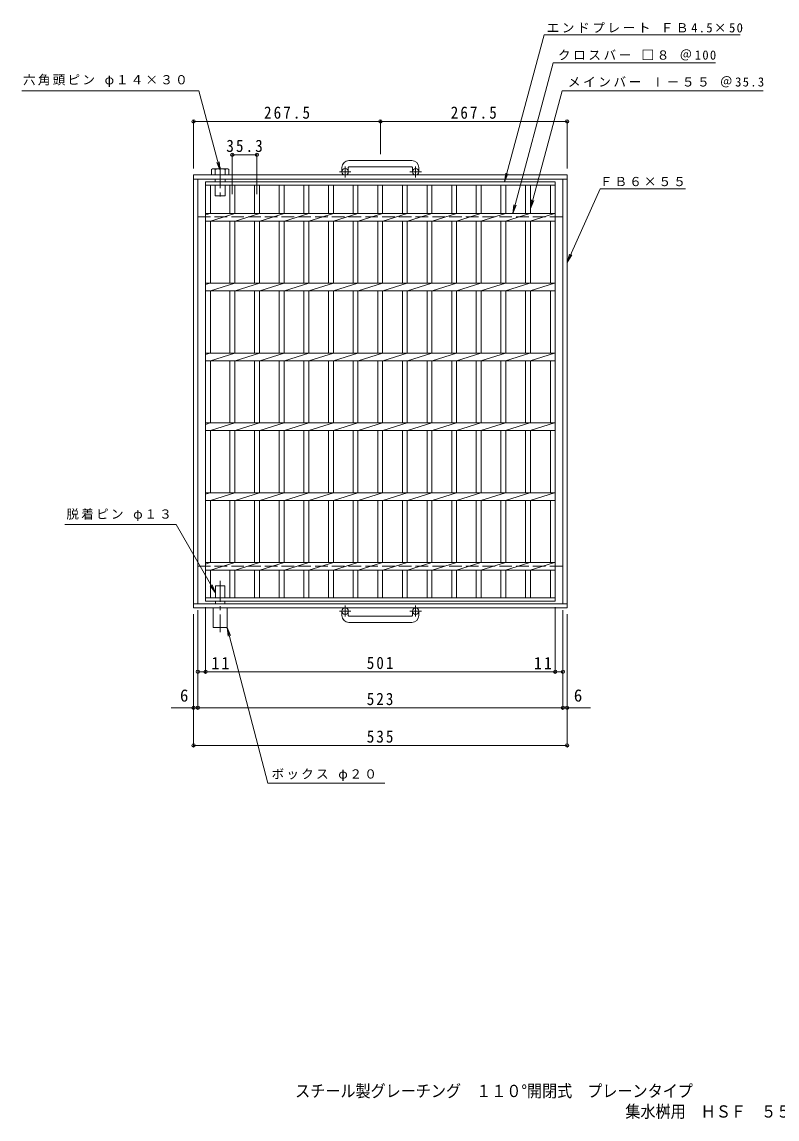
# Model space of a CAD drawing. Units: millimetres, scale not verified. Extents: x -903 to 1060, y -823 to 748.
# Drawn here: x -903 to 178, y -823 to 748 of the extents above; entities that cross this region are included whole.
import ezdxf
from ezdxf.enums import TextEntityAlignment as Align

# ---------------------------------------------------------------- set-up
doc = ezdxf.new("R2010")
doc.units = ezdxf.units.MM
doc.header["$LTSCALE"] = 6
doc.header["$PDMODE"] = 32
doc.header["$PDSIZE"] = 4.8
doc.linetypes.add('CHAIN1', pattern=[8, 5, -1, 1, -1])
doc.linetypes.add('DASHED3', pattern=[4, 3, -1])
for name, color, linetype, lineweight in [('A-1', 2, 'Continuous', 9), ('A-2', 3, 'Continuous', 9), ('A-4', 7, 'Continuous', 9), ('A-5', 7, 'Continuous', 9), ('A-9', 4, 'Continuous', 9)]:
    doc.layers.add(name, color=color, linetype=linetype, lineweight=lineweight)
doc.layers.add('F-5_F-5ﾚｲﾔ', color=2, linetype='Continuous')
doc.styles.add('ＭＳ ゴシック', font='')
doc.styles.get('ＭＳ ゴシック').set_extended_font_data('MS Gothic')

msp = doc.modelspace()

# ---------------------------------------------------------------- linework, layer by layer
at = {"layer": 'A-1'}
for p, q in [((-444.975, 539.596), (-444.975, 533.496)), ((-435.975, 539.596), (-435.975, 533.496)), ((-344.975, 549.596), (-434.975, 549.596)), ((-434.975, 540.596), (-344.975, 540.596)), ((-343.975, 539.596), (-343.975, 533.496)), ((-334.975, 539.596), (-334.975, 533.496)), ((-657.475, 528.996), (-122.475, 528.996)), ((-657.475, 528.996), (-657.475, -91.004)), ((-657.475, 522.996), (-122.475, 522.996)), ((-651.475, 522.996), (-651.475, -85.004)), ((-128.475, 522.996), (-128.475, -85.004)), ((-122.475, 528.996), (-122.475, -91.004)), ((-657.475, -85.004), (-122.475, -85.004)), ((-657.475, -91.004), (-122.475, -91.004)), ((-444.975, -101.605), (-444.975, -95.505)), ((-435.975, -101.605), (-435.975, -95.505)), ((-434.975, -102.605), (-344.975, -102.605)), ((-343.975, -101.605), (-343.975, -95.505)), ((-334.975, -101.605), (-334.975, -95.505)), ((-344.975, -111.605), (-434.975, -111.605))]:
    msp.add_line(p, q, dxfattribs=at)
at = {"layer": 'A-1', "linetype": 'CHAIN1'}
for p, q in [((-440.475, 525.388), (-440.475, 540.986)), ((-339.474, 525.388), (-339.474, 540.986)), ((-432.312, 533.496), (-448.719, 533.496)), ((-331.312, 533.496), (-347.719, 533.496)), ((-440.475, -87.397), (-440.475, -102.995)), ((-339.474, -87.397), (-339.474, -102.995)), ((-432.312, -95.505), (-448.719, -95.505)), ((-331.312, -95.505), (-347.719, -95.505))]:
    msp.add_line(p, q, dxfattribs=at)
at = {"layer": 'A-1', "linetype": 'DASHED3'}
for p, q in [((-651.475, 468.996), (-128.475, 468.996)), ((-651.475, -31.004), (-128.475, -31.004))]:
    msp.add_line(p, q, dxfattribs=at)
at = {"layer": 'A-1'}
for centre in [(-440.475, 533.496), (-339.475, 533.496), (-440.475, -95.505), (-339.475, -95.505)]:
    msp.add_circle(centre, 4.5, dxfattribs=at)
for centre, radius, start, end in [((-434.975, 539.596), 10, 90, 180), ((-434.975, 539.596), 1, 90, 180), ((-344.975, 539.596), 10, 0, 90), ((-344.975, 539.596), 1, 0, 90), ((-434.975, -101.605), 10, 180, 270), ((-434.975, -101.605), 1, 180, 270), ((-344.975, -101.605), 10, 270, 0), ((-344.975, -101.605), 1, 270, 0)]:
    msp.add_arc(centre, radius, start, end, dxfattribs=at)
at = {"layer": 'A-2'}
for p, q in [((-640.474, 518.996), (-139.474, 518.996)), ((-640.474, -81.004), (-640.474, 518.996)), ((-640.474, 514.496), (-139.474, 514.496)), ((-633.474, 473.996), (-633.474, 514.496)), ((-605.574, 514.496), (-605.574, 473.996)), ((-598.574, 514.496), (-598.574, 473.996)), ((-570.274, 514.496), (-570.274, 473.996)), ((-563.274, 514.496), (-563.274, 473.996)), ((-534.974, 514.496), (-534.974, 473.996)), ((-527.974, 514.496), (-527.974, 473.996)), ((-499.674, 514.496), (-499.674, 473.996)), ((-492.674, 514.496), (-492.674, 473.996)), ((-464.374, 514.496), (-464.374, 473.996)), ((-457.374, 514.496), (-457.374, 473.996)), ((-429.074, 514.496), (-429.074, 473.996)), ((-422.074, 514.496), (-422.074, 473.996)), ((-393.774, 514.496), (-393.774, 473.996)), ((-386.774, 514.496), (-386.774, 473.996)), ((-358.474, 514.496), (-358.474, 473.996)), ((-351.475, 514.496), (-351.475, 473.996)), ((-323.175, 514.496), (-323.175, 473.996)), ((-316.175, 514.496), (-316.175, 473.996)), ((-287.875, 514.496), (-287.875, 473.996)), ((-280.875, 514.496), (-280.875, 473.996)), ((-252.575, 514.496), (-252.575, 473.996)), ((-245.576, 514.496), (-245.576, 473.996)), ((-217.276, 514.496), (-217.276, 473.996)), ((-210.276, 514.496), (-210.276, 473.996)), ((-181.976, 514.496), (-181.976, 473.996)), ((-174.976, 514.496), (-174.976, 473.996)), ((-146.475, 514.496), (-146.475, 473.996)), ((-640.474, 471.916), (-633.874, 473.996)), ((-640.474, 473.996), (-139.474, 473.996)), ((-633.474, 462.996), (-598.574, 473.996)), ((-598.174, 462.996), (-563.274, 473.996)), ((-562.874, 462.996), (-527.974, 473.996)), ((-527.574, 462.996), (-492.674, 473.996)), ((-492.274, 462.996), (-457.374, 473.996)), ((-456.974, 462.996), (-422.074, 473.996)), ((-421.674, 462.996), (-386.774, 473.996)), ((-386.374, 462.996), (-351.474, 473.996)), ((-351.075, 462.996), (-316.175, 473.996)), ((-315.775, 462.996), (-280.875, 473.996)), ((-281.173, 462.996), (-246.274, 473.996)), ((-245.874, 462.996), (-210.974, 473.996)), ((-210.574, 462.996), (-175.674, 473.996)), ((-175.575, 462.996), (-140.676, 473.996)), ((-640.474, 462.996), (-139.474, 462.996)), ((-633.474, 373.995), (-633.474, 462.996)), ((-605.574, 462.996), (-605.574, 373.995)), ((-598.574, 462.996), (-598.574, 373.995)), ((-570.274, 462.996), (-570.274, 373.995)), ((-563.274, 462.996), (-563.274, 373.995)), ((-534.974, 462.996), (-534.974, 373.995)), ((-527.974, 462.996), (-527.974, 373.995)), ((-499.674, 462.996), (-499.674, 373.995)), ((-492.674, 462.996), (-492.674, 373.995)), ((-464.374, 462.996), (-464.374, 373.995)), ((-457.374, 462.996), (-457.374, 373.995)), ((-429.074, 462.996), (-429.074, 373.995)), ((-422.074, 462.996), (-422.074, 373.995)), ((-393.774, 462.996), (-393.774, 373.995)), ((-386.774, 462.996), (-386.774, 373.995)), ((-358.474, 462.996), (-358.474, 373.995)), ((-351.475, 462.996), (-351.475, 373.995)), ((-323.175, 462.996), (-323.175, 373.995)), ((-316.175, 462.996), (-316.175, 373.995)), ((-287.875, 462.996), (-287.875, 373.995)), ((-280.875, 462.996), (-280.875, 373.995)), ((-252.575, 462.996), (-252.575, 373.995)), ((-245.576, 462.996), (-245.576, 373.995)), ((-217.276, 462.996), (-217.276, 373.995)), ((-210.276, 462.996), (-210.276, 373.995)), ((-181.976, 462.996), (-181.976, 373.995)), ((-174.976, 462.996), (-174.976, 373.995)), ((-146.475, 462.996), (-146.475, 373.995)), ((-640.474, 371.916), (-633.874, 373.996)), ((-640.474, 373.996), (-139.474, 373.996)), ((-640.474, 362.996), (-139.474, 362.996)), ((-633.474, 362.996), (-598.574, 373.996)), ((-633.474, 273.995), (-633.474, 362.996)), ((-605.574, 362.996), (-605.574, 273.995)), ((-598.574, 362.996), (-598.574, 273.995)), ((-598.174, 362.996), (-563.274, 373.996)), ((-570.274, 362.996), (-570.274, 273.995)), ((-563.274, 362.996), (-563.274, 273.995)), ((-562.874, 362.996), (-527.974, 373.996)), ((-534.974, 362.996), (-534.974, 273.995)), ((-527.974, 362.996), (-527.974, 273.995)), ((-527.574, 362.996), (-492.674, 373.996)), ((-499.674, 362.996), (-499.674, 273.995)), ((-492.674, 362.996), (-492.674, 273.995)), ((-492.274, 362.996), (-457.374, 373.996)), ((-464.374, 362.996), (-464.374, 273.995)), ((-457.374, 362.996), (-457.374, 273.995)), ((-456.974, 362.996), (-422.074, 373.996)), ((-429.074, 362.996), (-429.074, 273.995)), ((-422.074, 362.996), (-422.074, 273.995)), ((-421.674, 362.996), (-386.774, 373.996)), ((-393.774, 362.996), (-393.774, 273.995)), ((-386.774, 362.996), (-386.774, 273.995)), ((-386.374, 362.996), (-351.474, 373.996)), ((-358.474, 362.996), (-358.474, 273.995)), ((-351.475, 362.996), (-351.475, 273.995)), ((-351.075, 362.996), (-316.175, 373.996)), ((-323.175, 362.996), (-323.175, 273.995)), ((-316.175, 362.996), (-316.175, 273.995)), ((-315.775, 362.996), (-280.875, 373.996)), ((-287.875, 362.996), (-287.875, 273.995)), ((-281.173, 362.996), (-246.274, 373.996)), ((-280.875, 362.996), (-280.875, 273.995)), ((-252.575, 362.996), (-252.575, 273.995)), ((-245.874, 362.996), (-210.974, 373.996)), ((-245.576, 362.996), (-245.576, 273.995)), ((-217.276, 362.996), (-217.276, 273.995)), ((-210.574, 362.996), (-175.674, 373.996)), ((-210.276, 362.996), (-210.276, 273.995)), ((-181.976, 362.996), (-181.976, 273.995)), ((-175.575, 362.996), (-140.676, 373.996)), ((-174.976, 362.996), (-174.976, 273.995)), ((-146.475, 362.996), (-146.475, 273.995)), ((-640.474, 271.916), (-633.874, 273.996)), ((-640.474, 273.996), (-139.474, 273.996)), ((-633.474, 262.996), (-598.574, 273.996)), ((-598.174, 262.996), (-563.274, 273.996)), ((-562.874, 262.996), (-527.974, 273.996)), ((-527.574, 262.996), (-492.674, 273.996)), ((-492.274, 262.996), (-457.374, 273.996)), ((-456.974, 262.996), (-422.074, 273.996)), ((-421.674, 262.996), (-386.774, 273.996)), ((-386.374, 262.996), (-351.474, 273.996)), ((-351.075, 262.996), (-316.175, 273.996)), ((-315.775, 262.996), (-280.875, 273.996)), ((-281.173, 262.996), (-246.274, 273.996)), ((-245.874, 262.996), (-210.974, 273.996)), ((-210.574, 262.996), (-175.674, 273.996)), ((-175.575, 262.996), (-140.676, 273.996)), ((-640.474, 262.996), (-139.474, 262.996)), ((-633.474, 173.995), (-633.474, 262.996)), ((-605.574, 262.996), (-605.574, 173.995)), ((-598.574, 262.996), (-598.574, 173.995)), ((-570.274, 262.996), (-570.274, 173.995)), ((-563.274, 262.996), (-563.274, 173.995)), ((-534.974, 262.996), (-534.974, 173.995)), ((-527.974, 262.996), (-527.974, 173.995)), ((-499.674, 262.996), (-499.674, 173.995)), ((-492.674, 262.996), (-492.674, 173.995)), ((-464.374, 262.996), (-464.374, 173.995)), ((-457.374, 262.996), (-457.374, 173.995)), ((-429.074, 262.996), (-429.074, 173.995)), ((-422.074, 262.996), (-422.074, 173.995)), ((-393.774, 262.996), (-393.774, 173.995)), ((-386.774, 262.996), (-386.774, 173.995)), ((-358.474, 262.996), (-358.474, 173.995)), ((-351.475, 262.996), (-351.475, 173.995)), ((-323.175, 262.996), (-323.175, 173.995)), ((-316.175, 262.996), (-316.175, 173.995)), ((-287.875, 262.996), (-287.875, 173.995)), ((-280.875, 262.996), (-280.875, 173.995)), ((-252.575, 262.996), (-252.575, 173.995)), ((-245.576, 262.996), (-245.576, 173.995)), ((-217.276, 262.996), (-217.276, 173.995)), ((-210.276, 262.996), (-210.276, 173.995)), ((-181.976, 262.996), (-181.976, 173.995)), ((-174.976, 262.996), (-174.976, 173.995)), ((-146.475, 262.996), (-146.475, 173.995)), ((-640.474, 171.916), (-633.874, 173.996)), ((-640.474, 173.996), (-139.474, 173.996)), ((-633.474, 162.996), (-598.574, 173.996)), ((-598.174, 162.996), (-563.274, 173.996)), ((-562.874, 162.996), (-527.974, 173.996)), ((-527.574, 162.996), (-492.674, 173.996)), ((-492.274, 162.996), (-457.374, 173.996)), ((-456.974, 162.996), (-422.074, 173.996)), ((-421.674, 162.996), (-386.774, 173.996)), ((-386.374, 162.996), (-351.474, 173.996)), ((-351.075, 162.996), (-316.175, 173.996)), ((-315.775, 162.996), (-280.875, 173.996)), ((-281.173, 162.996), (-246.274, 173.996)), ((-245.874, 162.996), (-210.974, 173.996)), ((-210.574, 162.996), (-175.674, 173.996)), ((-175.575, 162.996), (-140.676, 173.996)), ((-640.474, 162.996), (-139.474, 162.996)), ((-633.474, 73.995), (-633.474, 162.996)), ((-605.574, 162.996), (-605.574, 73.995)), ((-598.574, 162.996), (-598.574, 73.995)), ((-570.274, 162.996), (-570.274, 73.995)), ((-563.274, 162.996), (-563.274, 73.995)), ((-534.974, 162.996), (-534.974, 73.995)), ((-527.974, 162.996), (-527.974, 73.995)), ((-499.674, 162.996), (-499.674, 73.995)), ((-492.674, 162.996), (-492.674, 73.995)), ((-464.374, 162.996), (-464.374, 73.995)), ((-457.374, 162.996), (-457.374, 73.995)), ((-429.074, 162.996), (-429.074, 73.995)), ((-422.074, 162.996), (-422.074, 73.995)), ((-393.774, 162.996), (-393.774, 73.995)), ((-386.774, 162.996), (-386.774, 73.995)), ((-358.474, 162.996), (-358.474, 73.995)), ((-351.475, 162.996), (-351.475, 73.995)), ((-323.175, 162.996), (-323.175, 73.995)), ((-316.175, 162.996), (-316.175, 73.995)), ((-287.875, 162.996), (-287.875, 73.995)), ((-280.875, 162.996), (-280.875, 73.995)), ((-252.575, 162.996), (-252.575, 73.995)), ((-245.576, 162.996), (-245.576, 73.995)), ((-217.276, 162.996), (-217.276, 73.995)), ((-210.276, 162.996), (-210.276, 73.995)), ((-181.976, 162.996), (-181.976, 73.995)), ((-174.976, 162.996), (-174.976, 73.995)), ((-146.475, 162.996), (-146.475, 73.995)), ((-640.474, 71.916), (-633.874, 73.996)), ((-640.474, 73.996), (-139.474, 73.996)), ((-640.474, 62.996), (-139.474, 62.996)), ((-633.474, 62.996), (-598.574, 73.996)), ((-633.474, -26.005), (-633.474, 62.996)), ((-605.574, 62.996), (-605.574, -26.005)), ((-598.574, 62.996), (-598.574, -26.005)), ((-598.174, 62.996), (-563.274, 73.996)), ((-570.274, 62.996), (-570.274, -26.005)), ((-563.274, 62.996), (-563.274, -26.005)), ((-562.874, 62.996), (-527.974, 73.996)), ((-534.974, 62.996), (-534.974, -26.005)), ((-527.974, 62.996), (-527.974, -26.005)), ((-527.574, 62.996), (-492.674, 73.996)), ((-499.674, 62.996), (-499.674, -26.005)), ((-492.674, 62.996), (-492.674, -26.005)), ((-492.274, 62.996), (-457.374, 73.996)), ((-464.374, 62.996), (-464.374, -26.005)), ((-457.374, 62.996), (-457.374, -26.005)), ((-456.974, 62.996), (-422.074, 73.996)), ((-429.074, 62.996), (-429.074, -26.005)), ((-422.074, 62.996), (-422.074, -26.005)), ((-421.674, 62.996), (-386.774, 73.996)), ((-393.774, 62.996), (-393.774, -26.005)), ((-386.774, 62.996), (-386.774, -26.005)), ((-386.374, 62.996), (-351.474, 73.996)), ((-358.474, 62.996), (-358.474, -26.005)), ((-351.475, 62.996), (-351.475, -26.005)), ((-351.075, 62.996), (-316.175, 73.996)), ((-323.175, 62.996), (-323.175, -26.005)), ((-316.175, 62.996), (-316.175, -26.005)), ((-315.775, 62.996), (-280.875, 73.996)), ((-287.875, 62.996), (-287.875, -26.005)), ((-281.173, 62.996), (-246.274, 73.996)), ((-280.875, 62.996), (-280.875, -26.005)), ((-252.575, 62.996), (-252.575, -26.005)), ((-245.874, 62.996), (-210.974, 73.996)), ((-245.576, 62.996), (-245.576, -26.005)), ((-217.276, 62.996), (-217.276, -26.005)), ((-210.574, 62.996), (-175.674, 73.996)), ((-210.276, 62.996), (-210.276, -26.005)), ((-181.976, 62.996), (-181.976, -26.005)), ((-175.575, 62.996), (-140.676, 73.996)), ((-174.976, 62.996), (-174.976, -26.005)), ((-146.475, 62.996), (-146.475, -26.005)), ((-640.474, -28.084), (-633.874, -26.004)), ((-640.474, -26.005), (-139.474, -26.005)), ((-633.474, -37.004), (-598.574, -26.004)), ((-598.174, -37.004), (-563.274, -26.004)), ((-562.874, -37.004), (-527.974, -26.004)), ((-527.574, -37.004), (-492.674, -26.004)), ((-492.274, -37.004), (-457.374, -26.004)), ((-456.974, -37.004), (-422.074, -26.004)), ((-421.674, -37.004), (-386.774, -26.004)), ((-386.374, -37.004), (-351.474, -26.004)), ((-351.075, -37.004), (-316.175, -26.004)), ((-315.775, -37.004), (-280.875, -26.004)), ((-281.173, -37.004), (-246.274, -26.004)), ((-245.874, -37.004), (-210.974, -26.004)), ((-210.574, -37.004), (-175.674, -26.004)), ((-175.575, -37.004), (-140.676, -26.004)), ((-640.474, -37.004), (-139.474, -37.004)), ((-633.474, -76.504), (-633.474, -37.004)), ((-605.574, -37.004), (-605.574, -76.504)), ((-598.574, -37.004), (-598.574, -76.504)), ((-570.274, -37.004), (-570.274, -76.504)), ((-563.274, -37.004), (-563.274, -76.504)), ((-534.974, -37.004), (-534.974, -76.504)), ((-527.974, -37.004), (-527.974, -76.504)), ((-499.674, -37.004), (-499.674, -76.504)), ((-492.674, -37.004), (-492.674, -76.504)), ((-464.374, -37.004), (-464.374, -76.504)), ((-457.374, -37.004), (-457.374, -76.504)), ((-429.074, -37.004), (-429.074, -76.504)), ((-422.074, -37.004), (-422.074, -76.504)), ((-393.774, -37.004), (-393.774, -76.504)), ((-386.774, -37.004), (-386.774, -76.504)), ((-358.474, -37.004), (-358.474, -76.504)), ((-351.475, -37.004), (-351.475, -76.504)), ((-323.175, -37.004), (-323.175, -76.504)), ((-316.175, -37.004), (-316.175, -76.504)), ((-287.875, -37.004), (-287.875, -76.504)), ((-280.875, -37.004), (-280.875, -76.504)), ((-252.575, -37.004), (-252.575, -76.504)), ((-245.576, -37.004), (-245.576, -76.504)), ((-217.276, -37.004), (-217.276, -76.504)), ((-210.276, -37.004), (-210.276, -76.504)), ((-181.976, -37.004), (-181.976, -76.504)), ((-174.976, -37.004), (-174.976, -76.504)), ((-146.475, -37.004), (-146.475, -76.504)), ((-139.474, -76.504), (-640.474, -76.504))]:
    msp.add_line(p, q, dxfattribs=at)
msp.add_lwpolyline([(-139.474, 518.996), (-139.474, -81.004), (-640.474, -81.004)], dxfattribs=at)
at = {"layer": 'A-4'}
for p, q in [((-657.475, 537.996), (-657.475, 607.44)), ((-657.475, 605.64), (-495.975, 605.64)), ((-495.975, 605.64), (-122.475, 605.64)), ((-389.975, 558.596), (-389.975, 607.44)), ((-122.475, 537.996), (-122.475, 607.44)), ((-602.074, 501.573), (-602.074, 559.785)), ((-602.074, 557.985), (-566.774, 557.985)), ((-566.774, 501.573), (-566.774, 559.785)), ((-619.475, 535.396), (-624.258, 546.944)), ((-619.475, 535.396), (-621.106, 547.789)), ((-651.475, -94.004), (-651.475, -235.685)), ((-640.474, -90.004), (-640.474, -184.041)), ((-139.474, -90.004), (-139.474, -184.041)), ((-128.475, -94.004), (-128.475, -235.685)), ((-657.475, -100.004), (-657.475, -289.452)), ((-122.475, -100.004), (-122.475, -289.452)), ((-651.474, -182.241), (-640.474, -182.241)), ((-651.474, -191.241), (-651.474, -184.041)), ((-640.474, -182.241), (-139.474, -182.241)), ((-139.474, -182.241), (-128.475, -182.241)), ((-689.815, -233.885), (-89.237, -233.885)), ((-657.475, -287.652), (-122.475, -287.652))]:
    msp.add_line(p, q, dxfattribs=at)
for p in [(-657.475, 605.64), (-389.975, 605.64), (-122.475, 605.64), (-602.074, 557.985), (-566.774, 557.985), (-651.474, -182.241), (-640.474, -182.241), (-139.474, -182.241), (-128.475, -182.241), (-657.475, -233.885), (-651.475, -233.885), (-128.475, -233.885), (-122.475, -233.885), (-657.475, -287.652), (-122.475, -287.652)]:
    msp.add_point(p, dxfattribs=at)
at = {"layer": 'A-5'}
for p, q in [((-211.985, 518.996), (-155.555, 729.596)), ((-155.555, 729.596), (125.488, 729.596)), ((-200.25, 473.996), (-142.48, 689.596)), ((-142.48, 689.596), (89.847, 689.596)), ((-650.074, 649.596), (-903.463, 649.596)), ((-619.475, 535.396), (-650.074, 649.596)), ((-174.976, 480.844), (-129.759, 649.596)), ((-129.759, 649.596), (158.481, 649.596)), ((-211.985, 518.996), (-210.354, 531.389)), ((-211.985, 518.996), (-207.202, 530.544)), ((-122.475, 403.819), (-75.395, 509.095)), ((-75.395, 509.095), (47.234, 509.095)), ((-174.976, 480.844), (-173.345, 493.237)), ((-174.976, 480.844), (-170.193, 492.393)), ((-200.25, 473.996), (-198.618, 486.389)), ((-200.25, 473.996), (-195.466, 485.544)), ((-122.475, 403.819), (-118.905, 415.798)), ((-122.475, 403.819), (-115.926, 414.466)), ((-682.475, 28.552), (-842.226, 28.552)), ((-625.975, -69.309), (-682.475, 28.552)), ((-625.975, -69.309), (-633.584, -59.392)), ((-625.975, -69.309), (-630.758, -57.761)), ((-609.474, -119.004), (-604.691, -130.553)), ((-609.474, -119.004), (-607.843, -131.398))]:
    msp.add_line(p, q, dxfattribs=at)
msp.add_lwpolyline([(-609.474, -119.004), (-551.007, -341.95), (-383.488, -341.95)], dxfattribs=at)
at = {"layer": 'A-9'}
for p, q in [((-629.194, 537.956), (-609.755, 537.956)), ((-626.475, 528.996), (-626.475, 536.915)), ((-612.474, 528.996), (-612.474, 536.915)), ((-607.036, 536.915), (-607.036, 528.996)), ((-626.475, 522.996), (-626.475, 518.996)), ((-612.475, 522.996), (-612.475, 518.996)), ((-626.475, 514.496), (-626.475, 498.996)), ((-612.475, 514.496), (-612.475, 498.996)), ((-626.475, 498.996), (-612.475, 498.996)), ((-625.975, -59.307), (-612.975, -59.307)), ((-625.975, -59.307), (-625.975, -76.504)), ((-612.975, -59.307), (-612.975, -76.504)), ((-625.975, -81.004), (-625.975, -85.004)), ((-612.975, -81.004), (-612.975, -85.004)), ((-609.474, -91.004), (-609.474, -119.004))]:
    msp.add_line(p, q, dxfattribs=at)
at = {"layer": 'A-9', "linetype": 'CHAIN1'}
for p, q in [((-619.475, 539.891), (-619.475, 493.534)), ((-619.475, -52.301), (-619.475, -125.496))]:
    msp.add_line(p, q, dxfattribs=at)
at = {"layer": 'A-9'}
for points in [[(-631.914, 536.915), (-631.914, 528.996), (-607.036, 528.996)], [(-629.475, -91.004), (-629.475, -119.004), (-609.474, -119.004)]]:
    msp.add_lwpolyline(points, dxfattribs=at)
for centre, radius, start, end in [((-629.194, 533.882), 4.074, 48.12389, 131.8763), ((-619.475, 513.89), 24.066, 73.09029, 106.90971), ((-609.755, 533.882), 4.074, 48.1237, 131.87611)]:
    msp.add_arc(centre, radius, start, end, dxfattribs=at)

# ---------------------------------------------------------------- texts
at = {"layer": 'A-4', "color": 2, "style": 'ＭＳ ゴシック'}
for p in [(-677.032, -230.285), (-112.846, -230.285)]:
    msp.add_text('6', height=17.6, dxfattribs=at).set_placement(p, align=Align.BOTTOM_LEFT)
at = {"layer": 'A-4', "color": 2, "char_height": 17.6, "attachment_point": 7, "style": 'ＭＳ ゴシック'}
for s, insert in [('\\T1.28;\\W0.9;267.5', (-556.725, 609.24)), ('\\T1.28;\\W0.9;267.5', (-289.225, 609.24)), ('\\T1.28;\\W0.9;35.3', (-610.674, 561.585)), ('\\T1.27;\\W0.95;11', (-632.128, -178.641)), ('\\T1.27;\\W0.9;501', (-409.474, -178.641)), ('\\T1.27;\\W0.95;11', (-170.076, -178.641)), ('\\T1.27;\\W0.9;523', (-409.475, -230.285)), ('\\T1.27;\\W0.9;535', (-409.475, -284.052))]:
    msp.add_mtext(s, dxfattribs=dict(at, insert=insert))
at = {"layer": 'A-5', "char_height": 13.2, "attachment_point": 7, "style": 'ＭＳ ゴシック'}
for s, insert in [('\\T1.21;エンドプレート\\~ＦＢ4.5×50', (-151.78, 732.29)), ('\\T1.21;クロスバー\\~□８\\~＠100', (-135.651, 692.816)), ('\\T1.18;六角頭ピン\\~φ１４×３０', (-901.885, 655.1)), ('\\T1.21;メインバー\\~Ⅰ－５５\\~＠35.3', (-121.415, 654.354)), ('\\T1.17;ＦＢ６×５５', (-75.679, 512.754)), ('\\T1.18;脱着ピン\\~φ１３', (-839.704, 33.308)), ('\\T1.18;ボックス\\~φ２０', (-545.911, -338.745))]:
    msp.add_mtext(s, dxfattribs=dict(at, insert=insert))
at = {"layer": 'F-5_F-5ﾚｲﾔ', "style": 'ＭＳ ゴシック', "width": 0.9}
for s, p in [('スチール製グレーチング\u3000１１０°開閉式\u3000プレーンタイプ', (-512.046, -796.524)), ('集水桝用\u3000ＨＳＦ\u3000５５５５', (-39.071, -825.907))]:
    msp.add_text(s, height=17.6, dxfattribs=at).set_placement(p, align=Align.BOTTOM_LEFT)

doc.saveas('drawing.dxf')
